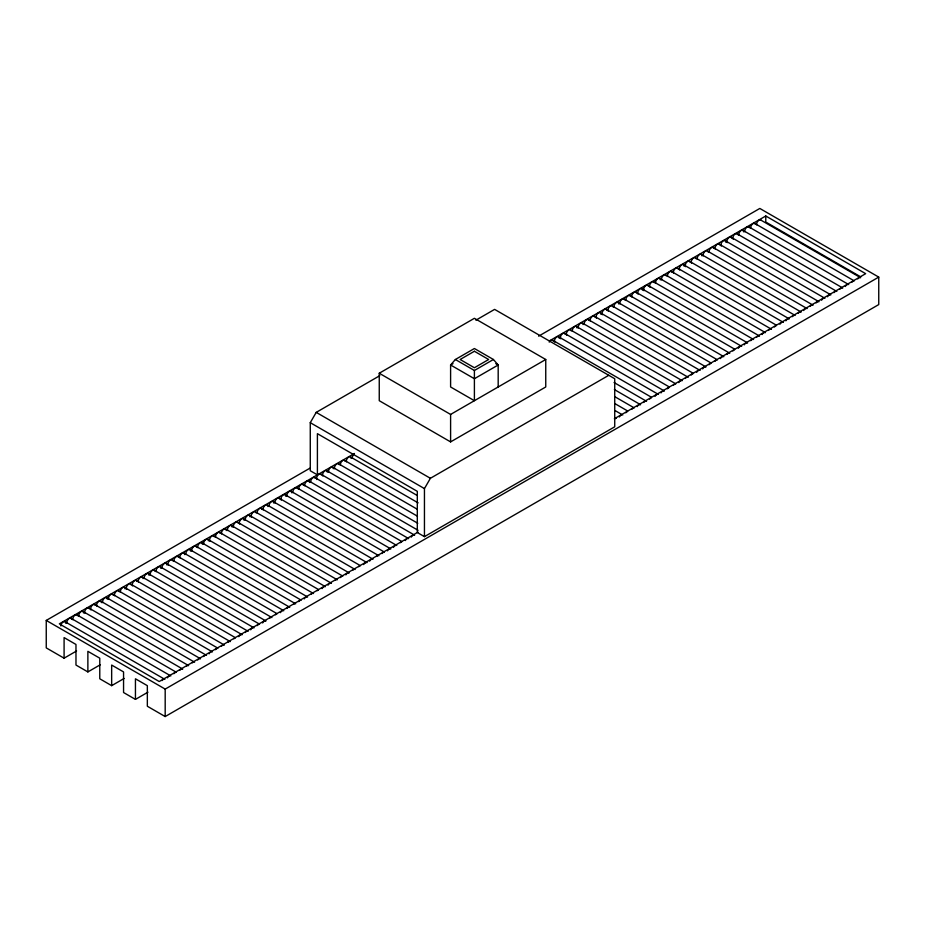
<?xml version="1.0" encoding="UTF-8"?>
<svg xmlns="http://www.w3.org/2000/svg" width="925" height="925" viewBox="0 0 925 925"><rect width="100%" height="100%" fill="white"/><g stroke="black" fill="none" stroke-linecap="round" stroke-linejoin="round"><path stroke-width="1.39" d="M475.901 320.189L494.609 309.378L614.732 378.73L614.732 426.795L424.448 536.65L417.302 532.534L417.302 491.337L317.402 433.663L317.402 474.86L310.268 470.744L310.268 422.679L316.223 412.377L379.84 375.642M424.448 536.65L424.448 488.597L430.391 478.294L608.777 375.296M455.366 359.501L450.602 364.993L450.602 386.974L474.398 400.698L474.398 370.486L455.366 359.501L474.398 348.517L493.418 359.501L498.182 364.993L498.182 386.974M379.25 373.238L474.398 318.304L545.75 359.501L545.75 386.974L450.602 441.896L379.25 400.698L379.25 373.238L450.602 414.435L545.75 359.501M452.984 363.629L450.602 364.993L474.398 378.73L498.182 364.993L495.8 363.629M474.398 370.486L493.418 359.501M76.59 650.969L64.091 658.184L46.25 647.893L46.25 620.421L309.933 468.189M538.627 336.157L759.818 208.449L878.75 277.107L878.75 304.579L165.182 716.551L147.341 706.249L147.341 685.656L135.443 678.788L135.443 699.393L123.557 692.524L123.557 671.92L111.659 665.052L111.659 685.656L99.773 678.788L99.773 658.184L87.875 651.327L87.875 671.92L75.977 665.052L75.977 644.459L64.091 637.591L64.091 658.184M354.414 453.493L59.327 623.855L159.227 681.528L418.054 532.106M549.462 340.886L765.773 215.999L865.673 273.673L614.35 418.771M87.875 671.92L100.374 664.705M111.659 685.656L124.158 678.441M135.443 699.393L147.942 692.178M46.25 620.421L165.182 689.09L878.75 277.107M860.678 276.841L765.773 222.046L765.773 215.999M760.697 220.011L860.597 277.685A3.365 1.942 -60 0 0 857.729 278.899M754.754 223.434L853.405 280.391M748.811 226.868L848.711 284.553M742.856 230.302L842.756 287.987A3.365 1.942 -60 0 0 839.888 289.201M736.913 233.736L836.813 291.41A3.365 1.942 -60 0 0 833.945 292.635M730.97 237.17L830.87 294.844M725.015 240.604L824.915 298.278M719.072 244.038L818.972 301.712A3.365 1.942 -60 0 0 816.104 302.938M713.129 247.472L813.029 305.146M707.186 250.906L807.086 308.58M701.231 254.34L801.131 312.014M695.288 257.774L793.939 314.731M689.345 261.208L789.245 318.882M683.39 264.642L783.29 322.316M677.447 268.065L776.098 325.022M671.504 271.499L771.404 329.184M665.561 274.933L765.461 332.618A3.365 1.942 -60 0 0 763.16 333.231M659.606 278.367L759.506 336.041M653.663 281.801L752.314 338.758M647.72 285.235L747.62 342.909M641.765 288.669L741.665 346.343M635.822 292.103L734.473 349.06M629.879 295.537L729.779 353.211M623.936 298.972L723.836 356.645A3.365 1.942 -60 0 0 721.535 357.258M617.981 302.406L716.632 359.363M612.038 305.84L710.689 362.785M606.095 309.262L705.995 366.947M600.14 312.696L700.04 370.382M594.197 316.13L692.848 373.087M588.254 319.564L688.154 377.238M582.311 322.998L682.211 380.672A3.365 1.942 -60 0 0 679.91 381.297M576.356 326.433L675.007 383.389M570.413 329.867L669.064 386.823M564.47 333.301L664.37 390.974M558.515 336.735L658.415 394.408M552.572 340.169L651.223 397.126M614.061 382.534L646.529 401.277M614.362 389.564L640.586 404.711A3.365 1.942 -60 0 0 638.285 405.323M614.651 396.605L633.382 407.416M614.952 403.647L627.439 410.85M615.252 410.677L622.745 415.013M316.223 412.377L430.391 478.294M310.268 422.679L424.448 488.597M350.39 456.892L416.574 495.106M344.447 460.326L418.123 502.865M338.504 463.76L417.175 509.178M332.561 467.194L417.476 516.219M326.606 470.628L417.765 523.261M320.663 474.062L418.065 530.291M314.72 477.497L414.62 535.17A3.365 1.942 -60 0 0 413.556 535.078M308.765 480.919L408.665 538.604M302.822 484.353L401.473 541.31M296.879 487.787L396.779 545.472M290.936 491.221L390.836 548.895A3.365 1.942 -60 0 0 387.471 550.837M284.981 494.655L383.632 551.612M279.038 498.089L378.938 555.763M273.095 501.523L372.995 559.197A3.365 1.942 -60 0 0 371.931 559.105M267.14 504.958L367.04 562.631M261.197 508.392L359.848 565.348M255.254 511.826L355.154 569.499M249.311 515.26L349.211 572.933A3.365 1.942 -60 0 0 345.846 574.876M243.356 518.694L342.007 575.651M237.413 522.128L337.313 579.802M231.47 525.55L331.37 583.236A3.365 1.942 -60 0 0 330.306 583.132M225.515 528.984L325.415 586.67M219.572 532.418L318.223 589.375M213.629 535.852L313.529 593.526M207.686 539.287L307.586 596.96A3.365 1.942 -60 0 0 304.221 598.903M201.731 542.721L300.382 599.678M195.788 546.155L295.688 603.828M189.845 549.589L289.745 607.263A3.365 1.942 -60 0 0 288.681 607.17M183.89 553.023L283.79 610.697M177.947 556.457L276.598 613.414M172.004 559.891L271.904 617.565M166.061 563.325L265.961 620.999A3.365 1.942 -60 0 0 262.596 622.941M160.106 566.748L258.757 623.704M154.163 570.182L254.063 627.867M148.22 573.616L248.12 631.301A3.365 1.942 -60 0 0 247.056 631.197M142.265 577.05L242.165 634.735M136.322 580.484L234.973 637.441M130.379 583.918L230.279 641.592M124.436 587.352L224.336 645.026A3.365 1.942 -60 0 0 221.457 646.251M118.481 590.786L217.132 647.743M112.538 594.22L212.438 651.894M106.595 597.654L206.495 655.328A3.365 1.942 -60 0 0 205.431 655.235M100.64 601.088L200.54 658.762M94.697 604.522L194.597 662.196M88.754 607.956L188.654 665.63M82.811 611.379L182.711 669.064A3.365 1.942 -60 0 0 179.832 670.278M76.856 614.813L175.507 671.77M70.913 618.247L170.813 675.932M64.97 621.681L164.87 679.355A3.365 1.942 -60 0 0 161.991 680.58M450.602 414.435L450.602 441.896M165.182 689.09L165.182 716.551M631.844 297.052A3.365 1.942 -60 0 1 633.521 292.716A3.365 1.942 -60 0 1 636.435 292.982M732.854 351.003A3.365 1.942 -60 0 1 734.658 349.685M727.223 242.651A3.365 1.942 -60 0 1 728.38 238.072A3.365 1.942 -60 0 1 731.582 238.049M827.505 296.786A3.365 1.942 -60 0 1 830.372 294.693M733.167 239.217A3.365 1.942 -60 0 1 734.323 234.638A3.365 1.942 -60 0 1 737.526 234.615M738.878 235.251A3.365 1.942 -60 0 1 740.867 230.672A3.365 1.942 -60 0 1 743.561 231.84M750.776 228.394A3.365 1.942 -60 0 1 752.453 224.058A3.365 1.942 -60 0 1 755.367 224.312M851.786 282.333A3.365 1.942 -60 0 1 854.157 280.969M643.973 290.716A3.365 1.942 -60 0 1 645.13 286.137A3.365 1.942 -60 0 1 648.332 286.114M744.255 344.852A3.365 1.942 -60 0 1 747.122 342.759M673.469 273.025A3.365 1.942 -60 0 1 675.146 268.689A3.365 1.942 -60 0 1 678.06 268.944M774.479 326.964A3.365 1.942 -60 0 1 776.283 325.646M691.542 263.243A3.365 1.942 -60 0 1 692.698 258.676A3.365 1.942 -60 0 1 695.901 258.642M792.32 316.674A3.365 1.942 -60 0 1 795.188 315.448M667.526 276.459A3.365 1.942 -60 0 1 669.203 272.123A3.365 1.942 -60 0 1 672.117 272.378M768.536 330.398A3.365 1.942 -60 0 1 770.907 329.022M649.917 287.282A3.365 1.942 -60 0 1 651.073 282.703A3.365 1.942 -60 0 1 654.276 282.68M750.695 340.701A3.365 1.942 -60 0 1 753.563 339.475M655.628 283.316A3.365 1.942 -60 0 1 657.617 278.737A3.365 1.942 -60 0 1 660.311 279.905M756.638 337.267A3.365 1.942 -60 0 1 759.02 335.891M638.03 294.15A3.365 1.942 -60 0 1 638.897 289.895A3.365 1.942 -60 0 1 642.147 289.016M642.389 289.548A3.365 1.942 -60 0 1 642.47 290.207M738.312 348.286A3.365 1.942 -60 0 1 741.179 346.193M756.719 224.96A3.365 1.942 -60 0 1 758.107 220.902A3.365 1.942 -60 0 1 761.078 220.358M744.822 231.828A3.365 1.942 -60 0 1 746.51 227.492A3.365 1.942 -60 0 1 749.423 227.747M845.346 286.496A3.365 1.942 -60 0 1 845.832 285.767M846.41 285.166A3.365 1.942 -60 0 1 848.213 284.391M703.197 255.855A3.365 1.942 -60 0 1 704.885 251.519A3.365 1.942 -60 0 1 707.798 251.785M803.721 310.522A3.365 1.942 -60 0 1 804.207 309.806M804.785 309.193A3.365 1.942 -60 0 1 806.588 308.43M685.598 266.678A3.365 1.942 -60 0 1 686.755 262.11A3.365 1.942 -60 0 1 689.957 262.076M785.88 320.825A3.365 1.942 -60 0 1 788.747 318.732M697.253 259.289A3.365 1.942 -60 0 1 699.242 254.71A3.365 1.942 -60 0 1 701.936 255.878M798.263 313.24A3.365 1.942 -60 0 1 800.645 311.864M715.094 248.987A3.365 1.942 -60 0 1 716.771 244.651A3.365 1.942 -60 0 1 719.685 244.917M709.151 252.421A3.365 1.942 -60 0 1 710.828 248.085A3.365 1.942 -60 0 1 713.742 248.351M810.161 306.372A3.365 1.942 -60 0 1 812.532 304.996M679.655 270.112A3.365 1.942 -60 0 1 680.522 265.857A3.365 1.942 -60 0 1 683.772 264.989M684.014 265.51A3.365 1.942 -60 0 1 684.095 266.18M779.937 324.259A3.365 1.942 -60 0 1 782.804 322.166M721.28 246.085A3.365 1.942 -60 0 1 722.726 241.217A3.365 1.942 -60 0 1 725.72 242.142M821.562 300.22A3.365 1.942 -60 0 1 824.429 298.127M661.572 279.882A3.365 1.942 -60 0 1 663.26 275.558A3.365 1.942 -60 0 1 666.173 275.812M762.096 334.549A3.365 1.942 -60 0 1 762.582 333.833M566.667 335.347A3.365 1.942 -60 0 1 567.823 330.768A3.365 1.942 -60 0 1 571.026 330.745M667.445 388.766A3.365 1.942 -60 0 1 669.249 387.448M572.378 331.381A3.365 1.942 -60 0 1 574.367 326.803A3.365 1.942 -60 0 1 577.061 327.97M673.388 385.332A3.365 1.942 -60 0 1 675.77 383.956M554.78 342.204A3.365 1.942 -60 0 1 555.648 337.949A3.365 1.942 -60 0 1 558.897 337.082M559.139 337.613A3.365 1.942 -60 0 1 559.22 338.272M655.062 396.351A3.365 1.942 -60 0 1 657.929 394.258M560.723 338.77A3.365 1.942 -60 0 1 561.88 334.203A3.365 1.942 -60 0 1 565.082 334.179M661.005 392.917A3.365 1.942 -60 0 1 663.872 390.824M352.367 458.407A3.365 1.942 -60 0 1 354.044 454.071M602.348 314.743A3.365 1.942 -60 0 1 603.505 310.164A3.365 1.942 -60 0 1 606.707 310.141M702.63 368.89A3.365 1.942 -60 0 1 705.497 366.797M619.947 303.92A3.365 1.942 -60 0 1 621.635 299.584A3.365 1.942 -60 0 1 624.548 299.839M720.471 358.588A3.365 1.942 -60 0 1 720.957 357.871M614.003 307.354A3.365 1.942 -60 0 1 615.992 302.776A3.365 1.942 -60 0 1 618.686 303.943M715.013 361.305A3.365 1.942 -60 0 1 717.395 359.929M346.413 461.841A3.365 1.942 -60 0 1 347.8 457.794A3.365 1.942 -60 0 1 350.772 457.239M351.014 457.771A3.365 1.942 -60 0 1 351.095 458.43M643.661 402.502A3.365 1.942 -60 0 1 645.465 401.184M549.207 342.111A3.365 1.942 -60 0 1 553.185 341.047M649.604 399.068A3.365 1.942 -60 0 1 651.408 397.75M578.322 327.947A3.365 1.942 -60 0 1 580.31 323.368A3.365 1.942 -60 0 1 583.004 324.536M678.846 382.615A3.365 1.942 -60 0 1 679.332 381.898M619.38 416.955A3.365 1.942 -60 0 1 621.057 415.175M637.221 406.653A3.365 1.942 -60 0 1 637.707 405.925M615.113 418.609A3.365 1.942 -60 0 1 616.304 418.285M596.405 318.177A3.365 1.942 -60 0 1 597.272 313.922A3.365 1.942 -60 0 1 600.522 313.055M600.764 313.575A3.365 1.942 -60 0 1 600.845 314.246M696.687 372.324A3.365 1.942 -60 0 1 699.554 370.231M608.292 311.309A3.365 1.942 -60 0 1 609.448 306.73A3.365 1.942 -60 0 1 612.651 306.707M709.07 364.728A3.365 1.942 -60 0 1 710.874 363.421M625.901 300.486A3.365 1.942 -60 0 1 627.578 296.15A3.365 1.942 -60 0 1 630.492 296.416M726.911 354.437A3.365 1.942 -60 0 1 729.282 353.061M631.763 409.359A3.365 1.942 -60 0 1 634.145 407.994M625.82 412.793A3.365 1.942 -60 0 1 627.624 411.475M584.276 324.513A3.365 1.942 -60 0 1 585.953 320.177A3.365 1.942 -60 0 1 588.867 320.443M685.286 378.464A3.365 1.942 -60 0 1 687.657 377.088M590.219 321.079A3.365 1.942 -60 0 1 591.896 316.755A3.365 1.942 -60 0 1 594.81 317.009M691.229 375.03A3.365 1.942 -60 0 1 693.033 373.712M316.917 479.532A3.365 1.942 -60 0 1 318.073 474.964A3.365 1.942 -60 0 1 321.276 474.93M334.526 468.709A3.365 1.942 -60 0 1 336.203 464.373A3.365 1.942 -60 0 1 339.117 464.639M328.572 472.143A3.365 1.942 -60 0 1 330.56 467.564A3.365 1.942 -60 0 1 333.254 468.732M298.844 489.313A3.365 1.942 -60 0 1 300.521 484.978A3.365 1.942 -60 0 1 303.435 485.232M400.421 542.651A3.365 1.942 -60 0 1 401.658 541.934M257.219 513.34A3.365 1.942 -60 0 1 258.896 509.004A3.365 1.942 -60 0 1 261.81 509.27M358.796 566.678A3.365 1.942 -60 0 1 360.033 565.973M263.162 509.906A3.365 1.942 -60 0 1 264.55 505.859A3.365 1.942 -60 0 1 267.522 505.304M267.764 505.836A3.365 1.942 -60 0 1 267.845 506.495M363.687 564.574A3.365 1.942 -60 0 1 364.751 563.244M365.363 562.805A3.365 1.942 -60 0 1 366.554 562.481M292.901 492.736A3.365 1.942 -60 0 1 294.578 488.412A3.365 1.942 -60 0 1 297.492 488.666M393.414 547.415A3.365 1.942 -60 0 1 395.715 545.368M310.742 482.445A3.365 1.942 -60 0 1 312.419 478.109A3.365 1.942 -60 0 1 315.333 478.364M411.255 537.113A3.365 1.942 -60 0 1 412.932 535.332M322.871 476.097A3.365 1.942 -60 0 1 324.317 471.241A3.365 1.942 -60 0 1 327.311 472.166M304.788 485.879A3.365 1.942 -60 0 1 306.175 481.821A3.365 1.942 -60 0 1 309.147 481.278M309.389 481.798A3.365 1.942 -60 0 1 309.47 482.468M405.312 540.547A3.365 1.942 -60 0 1 406.376 539.217M406.988 538.766A3.365 1.942 -60 0 1 408.179 538.454M251.508 517.295A3.365 1.942 -60 0 1 252.664 512.727A3.365 1.942 -60 0 1 255.867 512.704M352.853 570.112A3.365 1.942 -60 0 1 354.09 569.407M281.246 500.136A3.365 1.942 -60 0 1 282.692 495.268A3.365 1.942 -60 0 1 285.686 496.193M382.013 553.555A3.365 1.942 -60 0 1 382.592 552.953M383.204 552.502A3.365 1.942 -60 0 1 384.395 552.179M286.947 496.17A3.365 1.942 -60 0 1 288.935 491.591A3.365 1.942 -60 0 1 291.629 492.759M269.117 506.472A3.365 1.942 -60 0 1 271.094 501.893A3.365 1.942 -60 0 1 273.788 503.061M369.63 561.14A3.365 1.942 -60 0 1 371.307 559.371M275.06 503.038A3.365 1.942 -60 0 1 276.737 498.702A3.365 1.942 -60 0 1 279.651 498.968M376.637 556.387A3.365 1.942 -60 0 1 377.874 555.671M340.469 465.275A3.365 1.942 -60 0 1 342.146 460.939A3.365 1.942 -60 0 1 345.06 461.205M203.697 544.235A3.365 1.942 -60 0 1 205.685 539.657A3.365 1.942 -60 0 1 208.379 540.824M245.322 520.208A3.365 1.942 -60 0 1 247.31 515.63A3.365 1.942 -60 0 1 250.004 516.798M239.621 524.163A3.365 1.942 -60 0 1 241.067 519.307A3.365 1.942 -60 0 1 244.061 520.232M340.388 577.582A3.365 1.942 -60 0 1 340.967 576.98M341.579 576.529A3.365 1.942 -60 0 1 342.77 576.217M233.435 527.077A3.365 1.942 -60 0 1 235.112 522.741A3.365 1.942 -60 0 1 238.026 522.995M335.012 580.414A3.365 1.942 -60 0 1 336.249 579.709M221.537 533.945A3.365 1.942 -60 0 1 222.925 529.886A3.365 1.942 -60 0 1 225.897 529.343M226.139 529.863A3.365 1.942 -60 0 1 226.22 530.534M322.062 588.612A3.365 1.942 -60 0 1 323.126 587.283M323.738 586.832A3.365 1.942 -60 0 1 324.929 586.508M215.594 537.367A3.365 1.942 -60 0 1 217.271 533.043A3.365 1.942 -60 0 1 220.185 533.297M317.171 590.717A3.365 1.942 -60 0 1 318.408 590M227.492 530.511A3.365 1.942 -60 0 1 229.469 525.92A3.365 1.942 -60 0 1 232.163 527.1M328.005 585.178A3.365 1.942 -60 0 1 329.682 583.398M209.883 541.333A3.365 1.942 -60 0 1 211.039 536.754A3.365 1.942 -60 0 1 214.242 536.731M311.228 594.151A3.365 1.942 -60 0 1 312.465 593.434M197.753 547.669A3.365 1.942 -60 0 1 199.742 543.091A3.365 1.942 -60 0 1 202.436 544.258M298.763 601.62A3.365 1.942 -60 0 1 299.342 601.019M299.954 600.568A3.365 1.942 -60 0 1 301.145 600.244M185.867 554.538A3.365 1.942 -60 0 1 187.844 549.959A3.365 1.942 -60 0 1 190.538 551.127M286.866 608.488A3.365 1.942 -60 0 1 288.057 607.436M162.072 568.274A3.365 1.942 -60 0 1 164.06 563.695A3.365 1.942 -60 0 1 166.754 564.863M168.258 565.36A3.365 1.942 -60 0 1 169.414 560.793A3.365 1.942 -60 0 1 172.617 560.758M269.603 618.178A3.365 1.942 -60 0 1 270.84 617.472M179.912 557.972A3.365 1.942 -60 0 1 181.3 553.925A3.365 1.942 -60 0 1 184.272 553.37M184.514 553.902A3.365 1.942 -60 0 1 184.595 554.561M280.437 612.639A3.365 1.942 -60 0 1 281.501 611.309M282.113 610.858A3.365 1.942 -60 0 1 283.304 610.546M156.128 571.708A3.365 1.942 -60 0 1 158.117 567.118A3.365 1.942 -60 0 1 160.811 568.297M257.138 625.647A3.365 1.942 -60 0 1 259.52 624.282M191.81 551.103A3.365 1.942 -60 0 1 193.487 546.768A3.365 1.942 -60 0 1 196.401 547.033M293.387 604.441A3.365 1.942 -60 0 1 294.624 603.736M173.969 561.406A3.365 1.942 -60 0 1 175.646 557.07A3.365 1.942 -60 0 1 178.56 557.324M275.546 614.743A3.365 1.942 -60 0 1 276.783 614.038M120.447 592.301A3.365 1.942 -60 0 1 122.435 587.722A3.365 1.942 -60 0 1 125.129 588.89M132.587 585.964A3.365 1.942 -60 0 1 133.732 581.386A3.365 1.942 -60 0 1 136.935 581.363M233.921 638.782A3.365 1.942 -60 0 1 235.158 638.065M114.503 595.735A3.365 1.942 -60 0 1 116.192 591.399A3.365 1.942 -60 0 1 119.105 591.665M215.513 649.685A3.365 1.942 -60 0 1 217.895 648.309M126.632 589.398A3.365 1.942 -60 0 1 127.789 584.82A3.365 1.942 -60 0 1 130.992 584.797M227.978 642.216A3.365 1.942 -60 0 1 229.782 641.441M144.242 578.564A3.365 1.942 -60 0 1 146.219 573.986A3.365 1.942 -60 0 1 148.913 575.165M245.241 632.515A3.365 1.942 -60 0 1 246.432 631.463M138.287 581.998A3.365 1.942 -60 0 1 139.675 577.952A3.365 1.942 -60 0 1 142.647 577.408M142.889 577.928A3.365 1.942 -60 0 1 142.97 578.587M238.812 636.666A3.365 1.942 -60 0 1 239.876 635.348M240.488 634.897A3.365 1.942 -60 0 1 241.679 634.573M108.56 599.169A3.365 1.942 -60 0 1 110.237 594.833A3.365 1.942 -60 0 1 113.151 595.099M209.073 653.836A3.365 1.942 -60 0 1 209.57 653.119M210.137 652.507A3.365 1.942 -60 0 1 211.374 651.801M150.185 575.142A3.365 1.942 -60 0 1 151.862 570.806A3.365 1.942 -60 0 1 154.776 571.06M250.698 629.809A3.365 1.942 -60 0 1 251.195 629.081M251.762 628.48A3.365 1.942 -60 0 1 252.999 627.763M90.962 609.991A3.365 1.942 -60 0 1 92.107 605.424A3.365 1.942 -60 0 1 95.31 605.389M192.296 662.809A3.365 1.942 -60 0 1 193.533 662.103M96.662 606.037A3.365 1.942 -60 0 1 98.651 601.458A3.365 1.942 -60 0 1 101.345 602.626M197.673 659.987A3.365 1.942 -60 0 1 198.251 659.375M198.863 658.924A3.365 1.942 -60 0 1 200.054 658.612M85.007 613.425A3.365 1.942 -60 0 1 86.164 608.847A3.365 1.942 -60 0 1 89.367 608.823M186.353 666.243A3.365 1.942 -60 0 1 188.157 665.48M102.617 602.603A3.365 1.942 -60 0 1 104.594 598.024A3.365 1.942 -60 0 1 107.288 599.192M203.616 656.553A3.365 1.942 -60 0 1 204.807 655.49M78.822 616.339A3.365 1.942 -60 0 1 80.81 611.749A3.365 1.942 -60 0 1 83.504 612.928M72.878 619.773A3.365 1.942 -60 0 1 74.567 615.437A3.365 1.942 -60 0 1 77.48 615.692M173.888 673.712A3.365 1.942 -60 0 1 176.27 672.336M66.935 623.196A3.365 1.942 -60 0 1 68.612 618.871A3.365 1.942 -60 0 1 71.526 619.126M167.448 677.875A3.365 1.942 -60 0 1 167.945 677.146M168.512 676.545A3.365 1.942 -60 0 1 169.749 675.828M60.911 625.971A3.365 1.942 -60 0 1 63.282 621.854A3.365 1.942 -60 0 1 65.663 623.219M474.398 351.269L460.118 359.501L474.398 367.745L488.666 359.501L474.398 351.269"/></g></svg>
